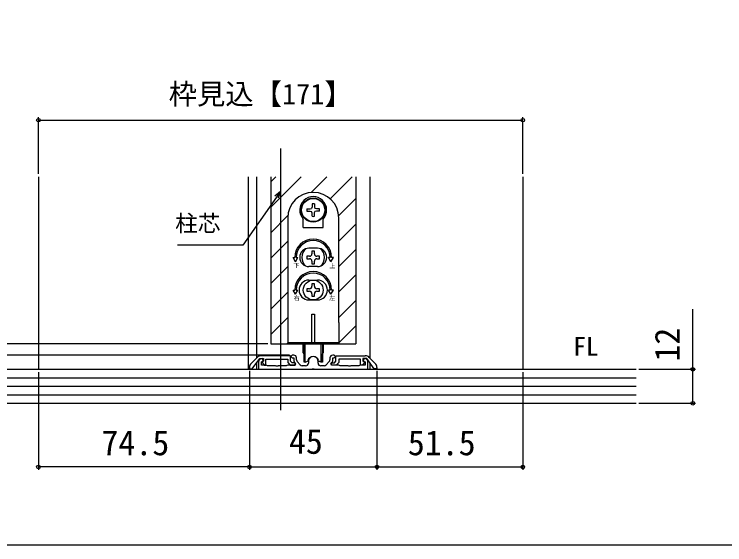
# Model space of a CAD drawing. Units: millimetres, scale not verified. Extents: x -525 to 525, y -783 to 779.
# Drawn here: x -370.5 to -119.7, y -783.4 to -596 of the extents above; entities that cross this region are included whole.
import ezdxf
from ezdxf.enums import TextEntityAlignment as Align

# ---------------------------------------------------------------- set-up
doc = ezdxf.new("R2010")
doc.units = ezdxf.units.MM
doc.header["$LTSCALE"] = 4
for name, color, linetype in [('0-1_USER1', 3, 'Continuous'), ('0-2_YKK_11', 7, 'Continuous'), ('0-3_YKK_12', 2, 'Continuous'), ('0-4_YKK_13', 4, 'Continuous'), ('0-5_YKK_D', 6, 'Continuous'), ('0-6_YKK_ZWAK', 7, 'Continuous'), ('0-7_YSS_K', 3, 'Continuous')]:
    doc.layers.add(name, color=color, linetype=linetype)
doc.styles.add('ＭＳ ゴシック', font='')
doc.styles.get('ＭＳ ゴシック').set_extended_font_data('MS Gothic')

msp = doc.modelspace()

# ---------------------------------------------------------------- linework, layer by layer
at = {"layer": '0-2_YKK_11'}
for p, q in [((-284.779, -717.186), (-286.908, -719.314)), ((-272.994, -716.6), (-283.365, -716.6)), ((-270.894, -718.02), (-270.894, -717.4)), ((-259.094, -717.4), (-259.094, -718.02)), ((-256.994, -716.6), (-246.622, -716.6)), ((-245.208, -717.186), (-243.079, -719.314)), ((-284.294, -718.798), (-284.294, -721.4)), ((-269.592, -719.864), (-270.641, -718.684)), ((-266.694, -718.6), (-266.694, -719.2)), ((-263.294, -719.2), (-263.294, -718.6)), ((-259.346, -718.684), (-260.395, -719.864)), ((-267.694, -720.2), (-268.845, -720.2)), ((-261.143, -720.2), (-262.294, -720.2))]:
    msp.add_line(p, q, dxfattribs=at)
for points in [[(-287.494, -720.728), (-287.494, -721.3), (-286.494, -721.3), (-283.894, -717.6), (-282.494, -717.6), (-282.494, -718.508), (-283.162, -718.751), (-282.357, -719.9), (-281.694, -719.9), (-281.694, -717.8), (-273.994, -717.8), (-273.994, -718.983), (-273.076, -719.9), (-271.394, -719.9), (-271.394, -719.1), (-272.462, -719.1), (-272.994, -718.569), (-272.994, -716.6)], [(-271.894, -716.4), (-272.394, -716.4), (-272.894, -716.9), (-272.394, -717.4), (-271.894, -717.4), (-271.894, -718.02)], [(-242.494, -720.728), (-242.494, -721.3), (-243.494, -721.3), (-246.094, -717.6), (-247.494, -717.6), (-247.494, -718.508), (-246.826, -718.751), (-247.63, -719.9), (-248.294, -719.9), (-248.294, -717.8), (-255.994, -717.8), (-255.994, -718.983), (-256.911, -719.9), (-258.594, -719.9), (-258.594, -719.1), (-257.525, -719.1), (-256.994, -718.569), (-256.994, -716.6)], [(-258.094, -718.02), (-258.094, -717.4), (-257.594, -717.4), (-257.094, -716.9), (-257.594, -716.4), (-258.094, -716.4)], [(-284.294, -721.4), (-265.452, -721.4), (-265.269, -721.28), (-264.719, -721.28), (-264.535, -721.4), (-245.694, -721.4), (-245.694, -718.798)], [(-271.388, -719.349), (-271.232, -719.524), (-271.401, -719.9), (-273.994, -719.9), (-274.253, -720.05), (-274.513, -720.2), (-277.335, -720.2), (-277.519, -720.32), (-278.069, -720.32), (-278.252, -720.2), (-281.074, -720.2), (-281.334, -720.05), (-281.594, -719.9), (-283.294, -719.9), (-283.294, -718.728), (-282.609, -718.479), (-282.951, -717.54), (-283.57, -717.765)], [(-246.417, -717.765), (-247.036, -717.54), (-247.378, -718.479), (-246.694, -718.728), (-246.694, -719.9), (-248.394, -719.9), (-248.653, -720.05), (-248.913, -720.2), (-251.735, -720.2), (-251.919, -720.32), (-252.469, -720.32), (-252.652, -720.2), (-255.474, -720.2), (-255.734, -720.05), (-255.994, -719.9), (-258.586, -719.9), (-258.755, -719.524), (-258.599, -719.349)]]:
    msp.add_lwpolyline(points, dxfattribs=at)
for centre, radius, start, end in [((-283.365, -718.6), 2, 90, 134.99999), ((-271.894, -717.4), 1, 0.00001, 89.99999), ((-264.994, -718.6), 1.7, 359.99999, 180.00001), ((-258.094, -717.4), 1, 90.00001, 179.99999), ((-246.622, -718.6), 2, 45.00001, 90), ((-285.494, -720.728), 2, 135.00001, 180), ((-283.194, -718.798), 1.1, 110.00001, 179.99998), ((-269.894, -718.02), 2, 180.00001, 221.63353), ((-269.894, -718.02), 1, 180.00003, 221.63355), ((-268.845, -719.2), 1, 221.63354, 270), ((-267.694, -719.2), 1, 270.00001, 359.99999), ((-262.294, -719.2), 1, 180.00001, 269.99999), ((-261.143, -719.2), 1, 270, 318.36646), ((-260.094, -718.02), 1, 318.36645, 359.99997), ((-260.094, -718.02), 2, 318.36647, 359.99999), ((-246.794, -718.798), 1.1, 0.00002, 69.99999), ((-244.494, -720.728), 2, 360, 44.99999)]:
    msp.add_arc(centre, radius, start, end, dxfattribs=at)
at = {"layer": '0-3_YKK_12'}
for p, q in [((-276.494, -643.4), (-276.494, -735.9)), ((-361.994, -653.4), (-361.994, -721.4)), ((-287.994, -653.4), (-287.994, -721.4)), ((-284.994, -653.4), (-284.994, -717.4)), ((-279.994, -653.4), (-279.994, -712.4)), ((-279.994, -655.209), (-278.184, -653.4)), ((-279.994, -664.19), (-269.204, -653.4)), ((-265.756, -658.932), (-260.224, -653.4)), ((-259.016, -661.172), (-251.243, -653.4)), ((-249.994, -653.4), (-249.994, -712.4)), ((-244.994, -653.4), (-244.994, -717.4)), ((-190.994, -653.4), (-190.994, -721.4)), ((-256.024, -667.161), (-249.994, -661.131)), ((-279.994, -673.17), (-273.961, -667.138)), ((-255.994, -676.111), (-249.994, -670.111)), ((-279.994, -682.15), (-273.994, -676.15)), ((-255.994, -685.091), (-249.994, -679.091)), ((-279.994, -691.131), (-273.994, -685.131)), ((-255.994, -694.071), (-249.994, -688.071)), ((-279.994, -700.111), (-273.994, -694.111)), ((-255.994, -703.052), (-249.994, -697.052)), ((-279.994, -709.091), (-273.994, -703.091)), ((-255.994, -712.032), (-249.994, -706.032)), ((-274.322, -712.4), (-273.994, -712.071)), ((-279.994, -712.4), (-249.994, -712.4)), ((-284.994, -719.165), (-284.994, -721.4)), ((-244.994, -719.165), (-244.994, -721.4))]:
    msp.add_line(p, q, dxfattribs=at)
at = {"layer": '0-4_YKK_13'}
for p, q in [((-265.413, -664.026), (-265.562, -664.582)), ((-265.394, -662.936), (-265.413, -664.026)), ((-264.594, -662.936), (-264.575, -664.026)), ((-264.575, -664.026), (-264.426, -664.582)), ((-263.869, -664.731), (-264.426, -664.582)), ((-262.779, -664.75), (-263.869, -664.731)), ((-263.869, -665.569), (-264.426, -665.718)), ((-262.779, -665.55), (-263.869, -665.569)), ((-273.994, -667.9), (-273.994, -704.9)), ((-268.494, -671.35), (-268.494, -668.361)), ((-261.494, -671.35), (-261.494, -668.361)), ((-255.994, -704.9), (-255.994, -667.9)), ((-268.494, -671.35), (-261.494, -671.35)), ((-263.494, -678.65), (-266.494, -678.65)), ((-265.434, -679.7), (-265.434, -680.58)), ((-264.554, -679.7), (-265.434, -679.7)), ((-264.554, -680.58), (-264.554, -679.7)), ((-272.11, -681.9), (-271.494, -681.9)), ((-271.244, -683.4), (-272.11, -681.9)), ((-271.244, -683.4), (-270.378, -681.9)), ((-270.994, -681.9), (-270.378, -681.9)), ((-266.314, -681.46), (-267.194, -681.46)), ((-267.194, -681.46), (-267.194, -682.34)), ((-262.794, -681.46), (-263.674, -681.46)), ((-262.794, -682.34), (-262.794, -681.46)), ((-258.994, -681.9), (-259.61, -681.9)), ((-258.744, -683.4), (-259.61, -681.9)), ((-267.194, -682.34), (-266.314, -682.34)), ((-265.434, -683.22), (-265.434, -684.1)), ((-265.434, -684.1), (-264.554, -684.1)), ((-264.554, -684.1), (-264.554, -683.22)), ((-263.674, -682.34), (-262.794, -682.34)), ((-263.494, -685.15), (-266.494, -685.15)), ((-266.494, -689.9), (-263.494, -689.9)), ((-265.434, -691.2), (-265.434, -692.08)), ((-264.554, -691.2), (-265.434, -691.2)), ((-264.554, -692.08), (-264.554, -691.2)), ((-272.11, -693.4), (-271.494, -693.4)), ((-271.244, -694.9), (-272.11, -693.4)), ((-271.244, -694.9), (-270.378, -693.4)), ((-270.994, -693.4), (-270.378, -693.4)), ((-266.314, -692.96), (-267.194, -692.96)), ((-267.194, -692.96), (-267.194, -693.84)), ((-267.194, -693.84), (-266.314, -693.84)), ((-265.434, -694.72), (-265.434, -695.6)), ((-264.554, -695.6), (-264.554, -694.72)), ((-262.794, -692.96), (-263.674, -692.96)), ((-263.674, -693.84), (-262.794, -693.84)), ((-262.794, -693.84), (-262.794, -692.96)), ((-258.744, -694.9), (-259.61, -693.4)), ((-258.994, -693.4), (-259.61, -693.4)), ((-258.744, -694.9), (-257.878, -693.4)), ((-257.878, -693.4), (-258.494, -693.4)), ((-266.494, -696.9), (-263.494, -696.9)), ((-265.434, -695.6), (-264.554, -695.6)), ((-265.494, -701.9), (-264.494, -701.9)), ((-265.494, -712.1), (-265.494, -701.9)), ((-264.494, -701.9), (-264.494, -712.1)), ((-273.994, -704.9), (-273.994, -712.4)), ((-273.994, -711.9), (-255.994, -711.9)), ((-264.494, -712.1), (-265.494, -712.1)), ((-268.494, -715.648), (-268.494, -712.4)), ((-268.244, -718.9), (-268.244, -712.4)), ((-267.844, -718.9), (-267.844, -712.4)), ((-262.144, -718.9), (-262.144, -712.4)), ((-261.494, -712.4), (-261.494, -715.648)), ((-268.246, -715.944), (-268.244, -715.944)), ((-268.244, -715.9), (-268.244, -718.9)), ((-261.744, -718.9), (-261.744, -715.9)), ((-261.744, -715.944), (-261.742, -715.944)), ((-267.844, -718.9), (-268.244, -718.9)), ((-267.844, -718.9), (-267.224, -718.674)), ((-262.144, -718.9), (-262.763, -718.674))]:
    msp.add_line(p, q, dxfattribs=at)
for points in [[(-267.208, -664.75), (-266.118, -664.731), (-265.562, -664.582)], [(-267.208, -665.55), (-266.118, -665.569), (-265.562, -665.718)], [(-265.394, -667.364), (-265.413, -666.274), (-265.562, -665.718)], [(-264.594, -667.364), (-264.575, -666.274), (-264.426, -665.718)], [(-258.744, -683.4), (-257.878, -681.9), (-258.494, -681.9)], [(-255.994, -704.9), (-255.994, -712.4), (-273.994, -712.4)], [(-261.744, -712.4), (-261.744, -718.9), (-262.144, -718.9)]]:
    msp.add_lwpolyline(points, dxfattribs=at)
for centre, radius in [((-264.994, -665.15), 4.25), ((-264.994, -665.15), 4.1), ((-264.994, -693.4), 3.5)]:
    msp.add_circle(centre, radius, dxfattribs=at)
for centre, radius, start, end in [((-264.994, -667.9), 9, 0, 180), ((-264.994, -665.15), 4.75, 317.4631, 222.5369), ((-264.994, -665.15), 2.25, 79.75965, 100.24035), ((-264.994, -665.15), 2.25, 169.75965, 190.24035), ((-264.994, -665.15), 2.25, 349.75965, 10.24035), ((-264.994, -665.15), 2.25, 259.75965, 280.24035), ((-264.994, -681.9), 6.5, 0, 180), ((-264.994, -681.9), 6, 0, 180), ((-266.494, -681.9), 3.25, 90, 270), ((-264.994, -681.9), 4, 129.83844, 230.16156), ((-263.494, -681.9), 3.25, 270, 90), ((-264.994, -681.9), 4, 309.83844, 50.16156), ((-266.314, -680.58), 0.88, 270, 0), ((-263.674, -680.58), 0.88, 180, 270), ((-266.314, -683.22), 0.88, 0, 90), ((-263.674, -683.22), 0.88, 90, 180), ((-264.994, -693.4), 6.5, 0, 180), ((-264.994, -693.4), 6, 0, 180), ((-266.494, -693.4), 3.5, 90, 270), ((-266.314, -692.08), 0.88, 270, 0), ((-263.674, -692.08), 0.88, 180, 270), ((-263.494, -693.4), 3.5, 270, 90), ((-266.314, -694.72), 0.88, 0, 90), ((-263.674, -694.72), 0.88, 90, 180), ((-268.194, -715.648), 0.3, 180, 260), ((-264.994, -718.9), 2, 16.15012, 163.84988), ((-261.794, -715.648), 0.3, 280, 0), ((-267.395, -718.205), 0.5, 290, 343.84988), ((-262.592, -718.205), 0.5, 196.15012, 250)]:
    msp.add_arc(centre, radius, start, end, dxfattribs=at)
at = {"layer": '0-5_YKK_D'}
for p, q in [((-361.994, -652.4), (-361.994, -632.4)), ((-361.994, -633.4), (-190.994, -633.4)), ((-190.994, -652.4), (-190.994, -632.4)), ((-280.994, -712.4), (-422.994, -712.4)), ((-273.394, -716.4), (-422.994, -716.4)), ((-273.394, -716.4), (-422.994, -716.4)), ((-361.994, -722.4), (-361.994, -756.9)), ((-287.494, -722), (-287.494, -756.9)), ((-287.494, -722), (-287.494, -756.9)), ((-242.494, -722), (-242.494, -756.9)), ((-242.494, -722), (-242.494, -756.9)), ((-190.994, -722.4), (-190.994, -756.9)), ((-149.994, -721.4), (-129.994, -721.4)), ((-149.994, -733.4), (-129.994, -733.4)), ((-287.494, -755.9), (-361.994, -755.9)), ((-287.494, -755.9), (-242.494, -755.9)), ((-242.494, -755.9), (-190.994, -755.9))]:
    msp.add_line(p, q, dxfattribs=at)
for points in [[(-276.494, -658.472), (-277.956, -660.561), (-289.89, -677.605), (-312.94, -677.605)], [(-278.516, -660.169), (-276.494, -658.472), (-277.397, -660.953)], [(-130.994, -733.4), (-130.994, -721.4), (-130.994, -700.123)]]:
    msp.add_lwpolyline(points, dxfattribs=at)
for centre in [(-361.994, -633.4), (-190.994, -633.4), (-130.994, -721.4), (-130.994, -733.4), (-361.994, -755.9), (-287.494, -755.9), (-287.494, -755.9), (-242.494, -755.9), (-242.494, -755.9), (-190.994, -755.9)]:
    msp.add_circle(centre, 0.637, dxfattribs=at)
at = {"layer": '0-6_YKK_ZWAK'}
msp.add_lwpolyline([(-525, -783.4), (525, -783.4), (525, 746.6)], dxfattribs=at)
at = {"layer": '0-7_YSS_K'}
for p, q in [((-401.994, -721.4), (-150.994, -721.4)), ((-366.494, -721.4), (-281.494, -721.4)), ((-401.994, -724.4), (-150.994, -724.4)), ((-401.994, -727.4), (-150.994, -727.4)), ((-401.994, -730.4), (-150.994, -730.4)), ((-401.994, -733.4), (-150.994, -733.4))]:
    msp.add_line(p, q, dxfattribs=at)

# ---------------------------------------------------------------- texts
at = {"layer": '0-1_USER1', "style": 'ＭＳ ゴシック'}
msp.add_text('FL', height=6.598, dxfattribs=at).set_placement((-173.199, -718.559), align=Align.BOTTOM_LEFT)
at = {"layer": '0-4_YKK_13', "style": 'ＭＳ ゴシック'}
for s, p in [('下', (-272.023, -685.944)), ('上', (-259.349, -686.113)), ('右', (-271.914, -697.468)), ('左', (-259.373, -697.504))]:
    msp.add_text(s, height=1.558, dxfattribs=at).set_placement(p, align=Align.BOTTOM_LEFT)
at = {"layer": '0-5_YKK_D', "style": 'ＭＳ ゴシック'}
for s, height, p in [('枠見込【171】', 7.331, (-316.011, -630.036)), ('柱芯', 5.865, (-313.725, -674.552)), ('74.5', 8.798, (-339.744, -754.4)), ('45', 8.798, (-273.585, -753.9)), ('51.5', 8.798, (-231.607, -754.4))]:
    msp.add_text(s, height=height, dxfattribs=at).set_placement(p, align=Align.BOTTOM_LEFT)
msp.add_text('12', height=8.798, rotation=90, dxfattribs=at).set_placement((-132.994, -718.691), align=Align.BOTTOM_LEFT)

doc.saveas('drawing.dxf')
